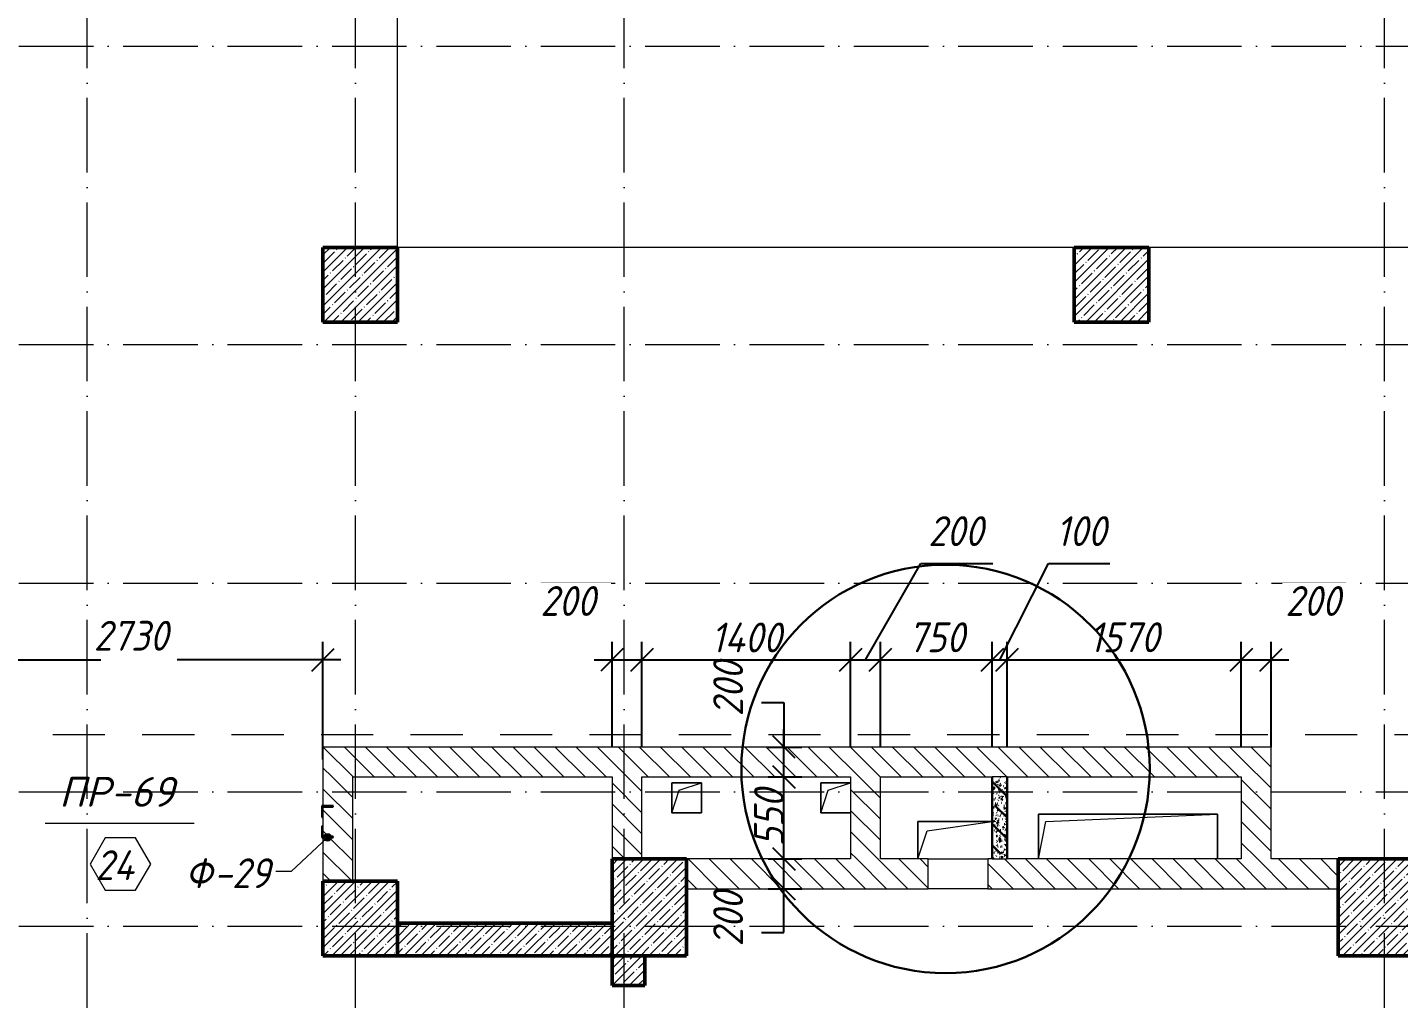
# Model space of a CAD drawing. Header units: millimetres. Extents: x -269418 to 201924, y -5890 to 98643.
# Drawn here: x 71559 to 80755, y 10600 to 17126 of the extents above; entities that cross this region are included whole.
import ezdxf

# ---------------------------------------------------------------- set-up
doc = ezdxf.new("R2010")
doc.units = ezdxf.units.MM
doc.linetypes.add('01 Штриховая _4 мм_', pattern=[600, 350, -250])
doc.linetypes.add('50_200_ШТРИХ_1Т_ш5_п1_п1_', pattern=[700, 500, -100, 0, -100])
for name, color, linetype, lineweight in [('0) ПГП', 1, 'Continuous', 30), ('A-ANNO-DIMS', 7, 'Continuous', 9), ('A-DOOR-IDEN', 7, 'Continuous', 9), ('A-FLOR', 7, 'Continuous', 9), ('A-GENM', 7, 'Continuous', 9), ('A-GENM-1', 7, 'Continuous', 25), ('A-GENM-IDEN', 7, 'Continuous', 9), ('A-WALL-3', 7, 'Continuous', 50), ('A-WALL-PATT-2', 7, 'Continuous', 5), ('G-ANNO-SYMB-1', 7, '01 Штриховая _4 мм_', 9), ('I-WALL', 7, 'Continuous', 5), ('S-COLS', 7, 'Continuous', 9), ('S-COLS-1', 7, 'Continuous', 5), ('S-COLS-2', 7, 'Continuous', 50), ('Оси-1', 7, '50_200_ШТРИХ_1Т_ш5_п1_п1_', 9)]:
    doc.layers.add(name, color=color, linetype=linetype, lineweight=lineweight)
for name, color, linetype, lineweight, true_color in [('A-WALL-9', 7, 'Continuous', 5, 0x0070df), ('A-WALL-FNSH-2', 7, 'Continuous', 13, 0xce0000), ('A-WALL-PATT-1', 7, 'Continuous', 5, 0xce0000)]:
    doc.layers.add(name, color=color, linetype=linetype, lineweight=lineweight, true_color=true_color)
doc.styles.add('ISOCPEUR_I_2', font='isocpeui.ttf', dxfattribs={"width": 0.9, "height": 200})
doc.styles.add('ISOCPEUR_I_4', font='isocpeui.ttf', dxfattribs={"height": 200})
doc.dimstyles.new('ISO-2_0_0_9К_СРЕДНИЙ', dxfattribs={"dimscale": 304.8, "dimtxt": 199.196235, "dimasz": 0.492126, "dimexe": 0.393701, "dimexo": 0, "dimgap": 0, "dimtad": 1, "dimdec": 0, "dimzin": 0, "dimdsep": 46, "dimtxsty": 'ISOCPEUR_I_2', "dimblk1": 'OBLIQUE', "dimblk2": 'OBLIQUE', "dimsah": 1, "dimcen": 0.09, "dimdle": 0.393701, "dimazin": 0, "dimtfac": 1, "dimtdec": 4, "dimtix": 1, "dimtmove": 2, "dimatfit": 3, "dimfxl": 1, "dimtvp": 1, "dimtolj": 1, "dimtzin": 0, "dimarcsym": 2})
doc.dimstyles.new('ISO-2_0_0_9К_СРЕДНИЙ_1', dxfattribs={"dimscale": 304.8, "dimtxt": 199.196235, "dimasz": 0.492126, "dimexe": 0.393701, "dimexo": 0, "dimgap": 0, "dimtad": 1, "dimdec": 0, "dimzin": 0, "dimdsep": 46, "dimtxsty": 'ISOCPEUR_I_2', "dimblk1": 'OBLIQUE', "dimblk2": 'OBLIQUE', "dimsah": 1, "dimcen": 0.09, "dimdle": 0.393701, "dimazin": 0, "dimtfac": 1, "dimtdec": 4, "dimtix": 1, "dimtmove": 1, "dimatfit": 3, "dimfxl": 1, "dimtvp": 1, "dimtolj": 1, "dimtzin": 0, "dimarcsym": 2})
doc.dimstyles.new('ISO-2_0_0_9К_СРЕДНИЙ_2', dxfattribs={"dimscale": 304.8, "dimtxt": 199.196235, "dimasz": 0.492126, "dimexe": 0.393701, "dimexo": 0, "dimgap": 0, "dimtad": 1, "dimdec": 0, "dimzin": 0, "dimdsep": 46, "dimtxsty": 'ISOCPEUR_I_2', "dimblk1": 'OBLIQUE', "dimblk2": 'OBLIQUE', "dimsah": 1, "dimcen": 0.09, "dimdle": 0.393701, "dimazin": 0, "dimtfac": 1, "dimtdec": 4, "dimtix": 1, "dimtmove": 0, "dimatfit": 3, "dimfxl": 1, "dimtvp": 1, "dimtolj": 1, "dimtzin": 0, "dimarcsym": 2})
doc.dimstyles.new('ISO-2_0_0_9К_СРЕДНИЙ_ФОН', dxfattribs={"dimscale": 304.8, "dimtxt": 199.196235, "dimasz": 0.492126, "dimexe": 0.393701, "dimexo": 0, "dimgap": 0.164042, "dimtad": 1, "dimdec": 0, "dimdsep": 46, "dimtxsty": 'ISOCPEUR_I_2', "dimblk1": 'OBLIQUE', "dimblk2": 'OBLIQUE', "dimsah": 1, "dimcen": 0.09, "dimdle": 0.393701, "dimazin": 0, "dimtfac": 1, "dimtdec": 4, "dimtix": 1, "dimtmove": 0, "dimatfit": 3, "dimfxl": 1, "dimtvp": 1, "dimtfill": 1, "dimtolj": 1, "dimtzin": 0, "dimarcsym": 2})
doc.dimstyles.new('ISO-2_0_0_9К_СРЕДНИЙ_ФОН_1', dxfattribs={"dimscale": 304.8, "dimtxt": 199.196235, "dimasz": 0.492126, "dimexe": 0.393701, "dimexo": 0, "dimgap": 0.164042, "dimtad": 1, "dimdec": 0, "dimdsep": 46, "dimtxsty": 'ISOCPEUR_I_2', "dimblk1": 'OBLIQUE', "dimblk2": 'OBLIQUE', "dimsah": 1, "dimcen": 0.09, "dimdle": 0.393701, "dimazin": 0, "dimtfac": 1, "dimtdec": 4, "dimtix": 1, "dimtmove": 1, "dimatfit": 3, "dimfxl": 1, "dimtvp": 1, "dimtfill": 1, "dimtolj": 1, "dimtzin": 0, "dimarcsym": 2})
pattern_1 = [(45, (0, 0), (-57.02463, 57.02463), []), (45, (57.025, 0), (-57.02463, 57.02463), [100.806, -20.161, 3.353, -16.808])]
pattern_2 = [(135, (0, 0), (-70.71068, -70.71068), [])]

# ---------------------------------------------------------------- blocks, each defined once
blk = doc.blocks.new('AR_Отверстие прямоугольное _в плите_ - AR_Отверстие прямоугольное _в плите_-V24-АР1_1_Кладочный план 3 этажа')
at = {"layer": 'A-GENM'}
for p, q in [((100, 100), (-100, 100)), ((-100, 100), (-100, -100)), ((-50, 50), (100, 100)), ((100, -100), (100, 100)), ((-100, -100), (-50, 50)), ((-100, -100), (100, -100))]:
    blk.add_line(p, q, dxfattribs=at)
blk = doc.blocks.new('AR_Отверстие прямоугольное _в плите_ - AR_Отверстие прямоугольное _в плите_-V28-АР1_1_Кладочный план 3 этажа')
at = {"layer": 'A-GENM'}
for p, q in [((99.5, 100), (-100, 100)), ((-100, 100), (-100, -100)), ((-50, 50), (99.5, 99.8)), ((-100, -100), (-50, 50)), ((-100, -100), (99.5, -100))]:
    blk.add_line(p, q, dxfattribs=at)
blk = doc.blocks.new('AR_Отверстие прямоугольное _в плите_ - AR_Отверстие прямоугольное _в плите_-V29-АР1_1_Кладочный план 3 этажа')
at = {"layer": 'A-GENM'}
for p, q in [((249, 125), (-250, 125)), ((-250, 125), (-250, -125)), ((-187.5, 62.5), (249, 124.9)), ((-250, -125), (-187.5, 62.5))]:
    blk.add_line(p, q, dxfattribs=at)
blk = doc.blocks.new('AR_Отверстие прямоугольное _в плите_ - AR_Отверстие прямоугольное _в плите_-24540042-АР1_1_Кладочный план 3 этажа')
at = {"layer": 'A-GENM'}
for p, q in [((600, 150), (-600, 150)), ((-600, 150), (-600, -150)), ((-600, -150), (-550, 100)), ((-550, 100), (600, 150)), ((600, -150), (600, 150))]:
    blk.add_line(p, q, dxfattribs=at)
blk = doc.blocks.new('Колонна_Несущая_Прямоугольное сечение - Вн_ЖБ_500х500-V94-АР1_1_Кладочный план 3 этажа')
at = {"layer": 'S-COLS-1'}
h = blk.add_hatch(dxfattribs=at)
h.set_pattern_fill('FP_80', color=256, style=0, pattern_type=2)
h.set_pattern_definition([(45, (-73790, -11150), (-57.02463, 57.02463), []), (45, (-73732.975, -11150), (-57.02463, 57.02463), [100.806, -20.161, 3.353, -16.808])])
h.paths.add_polyline_path([(-250, -250), (250, -250), (250, 250), (-250, 250)], flags=0)
at = {"layer": 'S-COLS-2'}
for p, q in [((250, 250), (-250, 250)), ((-250, 250), (-250, -250)), ((250, -250), (250, 250)), ((-250, -250), (250, -250))]:
    blk.add_line(p, q, dxfattribs=at)
blk = doc.blocks.new('Колонна_Несущая_Прямоугольное сечение - Вн_ЖБ_500х500-V97-АР1_1_Кладочный план 3 этажа')
at = {"layer": 'S-COLS-1'}
h = blk.add_hatch(dxfattribs=at)
h.set_pattern_fill('FP_83', color=256, style=0, pattern_type=2)
h.set_pattern_definition([(45, (-73790, -15400), (-57.02463, 57.02463), []), (45, (-73732.975, -15400), (-57.02463, 57.02463), [100.806, -20.161, 3.353, -16.808])])
h.paths.add_polyline_path([(-250, -250), (250, -250), (250, 250), (-250, 250)], flags=0)
at = {"layer": 'S-COLS-2'}
for p, q in [((250, 250), (-250, 250)), ((-250, 250), (-250, -250)), ((250, -250), (250, 250)), ((-250, -250), (250, -250))]:
    blk.add_line(p, q, dxfattribs=at)
blk = doc.blocks.new('Колонна_Несущая_Прямоугольное сечение - Вн_ЖБ_500х500-V98-АР1_1_Кладочный план 3 этажа')
at = {"layer": 'S-COLS-1'}
h = blk.add_hatch(dxfattribs=at)
h.set_pattern_fill('FP_84', color=256, style=0, pattern_type=2)
h.set_pattern_definition([(45, (-78830, -15400), (-57.02463, 57.02463), []), (45, (-78772.975, -15400), (-57.02463, 57.02463), [100.806, -20.161, 3.353, -16.808])])
h.paths.add_polyline_path([(-250, -250), (250, -250), (250, 250), (-250, 250)], flags=0)
at = {"layer": 'S-COLS-2'}
for p, q in [((250, 250), (-250, 250)), ((-250, 250), (-250, -250)), ((250, -250), (250, 250)), ((-250, -250), (250, -250))]:
    blk.add_line(p, q, dxfattribs=at)
blk = doc.blocks.new('Колонна_Несущая_Прямоугольное сечение - 650х500-29565354-АР1_1_Кладочный план 3 этажа')
at = {"layer": 'S-COLS-1'}
h = blk.add_hatch(dxfattribs=at)
h.set_pattern_fill('FP_107', color=256, style=0, pattern_type=2)
h.set_pattern_definition([(135, (11225, -75730), (-57.02463, -57.02463), []), (135, (11225, -75672.975), (-57.02463, -57.02463), [100.806, -20.161, 3.353, -16.808])])
h.paths.add_polyline_path([(325, -250), (325, 250), (-325, 250), (-325, -250)], flags=0)
at = {"layer": 'S-COLS-2'}
for p, q in [((325, 250), (-325, 250)), ((-325, 250), (-325, -250)), ((325, -250), (325, 250)), ((-325, -250), (325, -250))]:
    blk.add_line(p, q, dxfattribs=at)
blk = doc.blocks.new('Колонна_Несущая_Прямоугольное сечение - 650х500-V117-АР1_1_Кладочный план 3 этажа')
at = {"layer": 'S-COLS-1'}
h = blk.add_hatch(dxfattribs=at)
h.set_pattern_fill('FP_108', color=256, style=0, pattern_type=2)
h.set_pattern_definition([(135, (11225, -80600), (-57.02463, -57.02463), []), (135, (11225, -80542.975), (-57.02463, -57.02463), [100.806, -20.161, 3.353, -16.808])])
h.paths.add_polyline_path([(325, -250), (325, 250), (-325, 250), (-325, -250)], flags=0)
at = {"layer": 'S-COLS-2'}
for p, q in [((325, 250), (-325, 250)), ((-325, 250), (-325, -250)), ((325, -250), (325, 250)), ((-325, -250), (325, -250))]:
    blk.add_line(p, q, dxfattribs=at)
blk = doc.blocks.new('Фахверк_СКБ_Уголок - Ф-29_200х5480 h-33245177-АР1_1_Кладочный план 3 этажа')
at = {"layer": 'A-GENM-1'}
for p, q in [((200, 156), (125, 156)), ((125, 156), (125, 81)), ((131, 81), (131, 150)), ((131, 150), (200, 150)), ((200, 150), (200, 156)), ((125, 81), (131, 81)), ((131, 19), (125, 19)), ((125, 19), (125, -56)), ((131, -50), (131, 19)), ((125, -56), (200, -56)), ((200, -50), (131, -50)), ((200, -56), (200, -50))]:
    blk.add_line(p, q, dxfattribs=at)
blk = doc.blocks.new('_Oblique')
at = {"color": 0, "linetype": 'ByBlock', "lineweight": -2}
blk.add_line((-0.5, -0.5), (0.5, 0.5), dxfattribs=at)
blk = doc.blocks.new('DIMBLOCK362-АР1_1_Кладочный план 3 этажа')
at = {"layer": 'A-ANNO-DIMS', "color": 0, "lineweight": -2, "transparency": 16777216}
for p, q in [((76632.5, 11230), (76632.5, 11670)), ((76526.4, 11550), (76752.5, 11550)), ((76526.4, 11350), (76752.5, 11350)), ((76632.5, 11057), (76632.5, 11350)), ((76482.5, 11057), (76632.5, 11057))]:
    blk.add_line(p, q, dxfattribs=at)
at = {"layer": 'Defpoints', "color": 0, "transparency": 16777216}
for p in [(76526.4, 11550), (76632.5, 11550), (76526.4, 11350)]:
    blk.add_point(p, dxfattribs=at)
at = {"layer": 'A-ANNO-DIMS', "color": 0, "lineweight": -2, "transparency": 16777216, "xscale": 150, "yscale": 150, "zscale": 150}
for p, rotation in [((76632.5, 11550), 90), ((76632.5, 11350), 270)]:
    blk.add_blockref('_Oblique', p, dxfattribs=dict(at, rotation=rotation))
at = {"layer": 'A-ANNO-DIMS', "color": 0, "transparency": 16777216, "insert": (76158, 10962.8), "char_height": 200, "width": 455.087, "attachment_point": 1, "rotation": 90, "line_spacing_factor": 1.149209, "style": 'ISOCPEUR_I_2'}
blk.add_mtext('\\A1;200', dxfattribs=at)
blk = doc.blocks.new('DIMBLOCK363-АР1_1_Кладочный план 3 этажа')
at = {"layer": 'A-ANNO-DIMS', "color": 0, "lineweight": -2, "transparency": 16777216}
for p, q in [((76632.5, 11430), (76632.5, 12220)), ((76526.4, 12100), (76752.5, 12100)), ((76526.4, 11550), (76752.5, 11550))]:
    blk.add_line(p, q, dxfattribs=at)
at = {"layer": 'Defpoints', "color": 0, "transparency": 16777216}
for p in [(76526.4, 12100), (76632.5, 12100), (76526.4, 11550)]:
    blk.add_point(p, dxfattribs=at)
at = {"layer": 'A-ANNO-DIMS', "color": 0, "lineweight": -2, "transparency": 16777216, "xscale": 150, "yscale": 150, "zscale": 150}
for p, rotation in [((76632.5, 12100), 90), ((76632.5, 11550), 270)]:
    blk.add_blockref('_Oblique', p, dxfattribs=dict(at, rotation=rotation))
at = {"layer": 'A-ANNO-DIMS', "color": 0, "transparency": 16777216, "insert": (76532.5, 11825), "char_height": 200, "width": 455.087, "attachment_point": 5, "rotation": 90, "style": 'ISOCPEUR_I_2'}
blk.add_mtext('\\A1;550', dxfattribs=at)
blk = doc.blocks.new('DIMBLOCK364-АР1_1_Кладочный план 3 этажа')
at = {"layer": 'A-ANNO-DIMS', "color": 0, "lineweight": -2, "transparency": 16777216}
for p, q in [((76482.5, 12599.8), (76632.5, 12599.8)), ((76632.5, 12599.8), (76632.5, 12300)), ((76632.5, 11980), (76632.5, 12420)), ((76526.4, 12300), (76752.5, 12300)), ((76526.4, 12100), (76752.5, 12100))]:
    blk.add_line(p, q, dxfattribs=at)
at = {"layer": 'Defpoints', "color": 0, "transparency": 16777216}
for p in [(76526.4, 12300), (76632.5, 12300), (76526.4, 12100)]:
    blk.add_point(p, dxfattribs=at)
at = {"layer": 'A-ANNO-DIMS', "color": 0, "lineweight": -2, "transparency": 16777216, "xscale": 150, "yscale": 150, "zscale": 150}
for p, rotation in [((76632.5, 12300), 90), ((76632.5, 12100), 270)]:
    blk.add_blockref('_Oblique', p, dxfattribs=dict(at, rotation=rotation))
at = {"layer": 'A-ANNO-DIMS', "color": 0, "transparency": 16777216, "insert": (76158, 12505.5), "char_height": 200, "width": 455.087, "attachment_point": 1, "rotation": 90, "line_spacing_factor": 1.149209, "style": 'ISOCPEUR_I_2'}
blk.add_mtext('\\A1;200', dxfattribs=at)
blk = doc.blocks.new('DIMBLOCK365-АР1_1_Кладочный план 3 этажа')
at = {"layer": 'A-ANNO-DIMS', "color": 0, "lineweight": -2, "transparency": 16777216}
for p, q in [((75480, 12303), (75480, 13005)), ((75680, 12303), (75680, 13005)), ((75360, 12885), (75800, 12885))]:
    blk.add_line(p, q, dxfattribs=at)
at = {"layer": 'Defpoints', "color": 0, "transparency": 16777216}
for p in [(75680, 12885), (75480, 12303), (75680, 12303)]:
    blk.add_point(p, dxfattribs=at)
at = {"layer": 'A-ANNO-DIMS', "color": 0, "lineweight": -2, "transparency": 16777216, "xscale": 150, "yscale": 150, "zscale": 150, "rotation": 180}
blk.add_blockref('_Oblique', (75480, 12885), dxfattribs=at)
at = {"layer": 'A-ANNO-DIMS', "color": 0, "lineweight": -2, "transparency": 16777216, "xscale": 150, "yscale": 150, "zscale": 150}
blk.add_blockref('_Oblique', (75680, 12885), dxfattribs=at)
at = {"layer": 'A-ANNO-DIMS', "color": 0, "transparency": 16777216, "insert": (74998.3, 13379.6), "char_height": 200, "width": 455.087, "attachment_point": 1, "line_spacing_factor": 1.149209, "style": 'ISOCPEUR_I_2', "bg_fill": 3, "box_fill_scale": 1.1, "bg_fill_color": 256, "bg_fill_true_color": 13158600, "bg_fill_transparency": 0}
blk.add_mtext('\\A1;200', dxfattribs=at)
blk = doc.blocks.new('DIMBLOCK366-АР1_1_Кладочный план 3 этажа')
at = {"layer": 'A-ANNO-DIMS', "color": 0, "lineweight": -2, "transparency": 16777216}
for p, q in [((75680, 12303), (75680, 13005)), ((77079.5, 12303), (77079.5, 13005)), ((75560, 12885), (77199.5, 12885))]:
    blk.add_line(p, q, dxfattribs=at)
at = {"layer": 'Defpoints', "color": 0, "transparency": 16777216}
for p in [(77079.5, 12885), (75680, 12303), (77079.5, 12303)]:
    blk.add_point(p, dxfattribs=at)
at = {"layer": 'A-ANNO-DIMS', "color": 0, "lineweight": -2, "transparency": 16777216, "xscale": 150, "yscale": 150, "zscale": 150, "rotation": 180}
blk.add_blockref('_Oblique', (75680, 12885), dxfattribs=at)
at = {"layer": 'A-ANNO-DIMS', "color": 0, "lineweight": -2, "transparency": 16777216, "xscale": 150, "yscale": 150, "zscale": 150}
blk.add_blockref('_Oblique', (77079.5, 12885), dxfattribs=at)
at = {"layer": 'A-ANNO-DIMS', "color": 0, "transparency": 16777216, "insert": (76379.8, 13035), "char_height": 200, "width": 579.201, "attachment_point": 5, "style": 'ISOCPEUR_I_2', "bg_fill": 3, "box_fill_scale": 1.1, "bg_fill_color": 256, "bg_fill_true_color": 13158600, "bg_fill_transparency": 0}
blk.add_mtext('\\A1;1400', dxfattribs=at)
blk = doc.blocks.new('DIMBLOCK367-АР1_1_Кладочный план 3 этажа')
at = {"layer": 'A-ANNO-DIMS', "color": 0, "lineweight": -2, "transparency": 16777216}
for p, q in [((77179.5, 12885), (77550.2, 13531.5)), ((77550.2, 13531.5), (78032.6, 13531.5)), ((77079.5, 12303), (77079.5, 13005)), ((77279.5, 12303), (77279.5, 13005)), ((76959.5, 12885), (77399.5, 12885))]:
    blk.add_line(p, q, dxfattribs=at)
at = {"layer": 'Defpoints', "color": 0, "transparency": 16777216}
for p in [(77279.5, 12885), (77079.5, 12303), (77279.5, 12303)]:
    blk.add_point(p, dxfattribs=at)
at = {"layer": 'A-ANNO-DIMS', "color": 0, "lineweight": -2, "transparency": 16777216, "xscale": 150, "yscale": 150, "zscale": 150, "rotation": 180}
blk.add_blockref('_Oblique', (77079.5, 12885), dxfattribs=at)
at = {"layer": 'A-ANNO-DIMS', "color": 0, "lineweight": -2, "transparency": 16777216, "xscale": 150, "yscale": 150, "zscale": 150}
blk.add_blockref('_Oblique', (77279.5, 12885), dxfattribs=at)
at = {"layer": 'A-ANNO-DIMS', "color": 0, "transparency": 16777216, "insert": (77600.2, 13848.2), "char_height": 200, "width": 455.087, "attachment_point": 1, "line_spacing_factor": 1.149209, "style": 'ISOCPEUR_I_2', "bg_fill": 3, "box_fill_scale": 1.1, "bg_fill_color": 256, "bg_fill_true_color": 13158600, "bg_fill_transparency": 0}
blk.add_mtext('\\A1;200', dxfattribs=at)
blk = doc.blocks.new('DIMBLOCK368-АР1_1_Кладочный план 3 этажа')
at = {"layer": 'A-ANNO-DIMS', "color": 0, "lineweight": -2, "transparency": 16777216}
for p, q in [((77279.5, 12303), (77279.5, 13005)), ((78029.5, 12303), (78029.5, 13005)), ((77159.5, 12885), (78149.5, 12885))]:
    blk.add_line(p, q, dxfattribs=at)
at = {"layer": 'Defpoints', "color": 0, "transparency": 16777216}
for p in [(78029.5, 12885), (77279.5, 12303), (78029.5, 12303)]:
    blk.add_point(p, dxfattribs=at)
at = {"layer": 'A-ANNO-DIMS', "color": 0, "lineweight": -2, "transparency": 16777216, "xscale": 150, "yscale": 150, "zscale": 150, "rotation": 180}
blk.add_blockref('_Oblique', (77279.5, 12885), dxfattribs=at)
at = {"layer": 'A-ANNO-DIMS', "color": 0, "lineweight": -2, "transparency": 16777216, "xscale": 150, "yscale": 150, "zscale": 150}
blk.add_blockref('_Oblique', (78029.5, 12885), dxfattribs=at)
at = {"layer": 'A-ANNO-DIMS', "color": 0, "transparency": 16777216, "insert": (77654.5, 13036.3), "char_height": 200, "width": 455.087, "attachment_point": 5, "style": 'ISOCPEUR_I_2', "bg_fill": 3, "box_fill_scale": 1.1, "bg_fill_color": 256, "bg_fill_true_color": 13158600, "bg_fill_transparency": 0}
blk.add_mtext('\\A1;750', dxfattribs=at)
blk = doc.blocks.new('DIMBLOCK369-АР1_1_Кладочный план 3 этажа')
at = {"layer": 'A-ANNO-DIMS', "color": 0, "lineweight": -2, "transparency": 16777216}
for p, q in [((78079.5, 12885), (78407.5, 13531.5)), ((78407.5, 13531.5), (78819.2, 13531.5)), ((78029.5, 12303), (78029.5, 13005)), ((78129.5, 12303), (78129.5, 13005)), ((77909.5, 12885), (78249.5, 12885))]:
    blk.add_line(p, q, dxfattribs=at)
at = {"layer": 'Defpoints', "color": 0, "transparency": 16777216}
for p in [(78129.5, 12885), (78029.5, 12303), (78129.5, 12303)]:
    blk.add_point(p, dxfattribs=at)
at = {"layer": 'A-ANNO-DIMS', "color": 0, "lineweight": -2, "transparency": 16777216, "xscale": 150, "yscale": 150, "zscale": 150, "rotation": 180}
blk.add_blockref('_Oblique', (78029.5, 12885), dxfattribs=at)
at = {"layer": 'A-ANNO-DIMS', "color": 0, "lineweight": -2, "transparency": 16777216, "xscale": 150, "yscale": 150, "zscale": 150}
blk.add_blockref('_Oblique', (78129.5, 12885), dxfattribs=at)
at = {"layer": 'A-ANNO-DIMS', "color": 0, "transparency": 16777216, "insert": (78457.5, 13848.2), "char_height": 200, "width": 409.118, "attachment_point": 1, "line_spacing_factor": 1.149209, "style": 'ISOCPEUR_I_2', "bg_fill": 3, "box_fill_scale": 1.1, "bg_fill_color": 256, "bg_fill_true_color": 13158600, "bg_fill_transparency": 0}
blk.add_mtext('\\A1;100', dxfattribs=at)
blk = doc.blocks.new('DIMBLOCK370-АР1_1_Кладочный план 3 этажа')
at = {"layer": 'A-ANNO-DIMS', "color": 0, "lineweight": -2, "transparency": 16777216}
for p, q in [((78129.5, 12303), (78129.5, 13005)), ((79700, 12303), (79700, 13005)), ((78009.5, 12885), (79820, 12885))]:
    blk.add_line(p, q, dxfattribs=at)
at = {"layer": 'Defpoints', "color": 0, "transparency": 16777216}
for p in [(79700, 12885), (78129.5, 12303), (79700, 12303)]:
    blk.add_point(p, dxfattribs=at)
at = {"layer": 'A-ANNO-DIMS', "color": 0, "lineweight": -2, "transparency": 16777216, "xscale": 150, "yscale": 150, "zscale": 150, "rotation": 180}
blk.add_blockref('_Oblique', (78129.5, 12885), dxfattribs=at)
at = {"layer": 'A-ANNO-DIMS', "color": 0, "lineweight": -2, "transparency": 16777216, "xscale": 150, "yscale": 150, "zscale": 150}
blk.add_blockref('_Oblique', (79700, 12885), dxfattribs=at)
at = {"layer": 'A-ANNO-DIMS', "color": 0, "transparency": 16777216, "insert": (78914.8, 13036.3), "char_height": 200, "width": 560.814, "attachment_point": 5, "style": 'ISOCPEUR_I_2', "bg_fill": 3, "box_fill_scale": 1.1, "bg_fill_color": 256, "bg_fill_true_color": 13158600, "bg_fill_transparency": 0}
blk.add_mtext('\\A1;1570', dxfattribs=at)
blk = doc.blocks.new('DIMBLOCK371-АР1_1_Кладочный план 3 этажа')
at = {"layer": 'A-ANNO-DIMS', "color": 0, "lineweight": -2, "transparency": 16777216}
for p, q in [((79700, 12303), (79700, 13005)), ((79900, 12300), (79900, 13005)), ((79580, 12885), (80020, 12885))]:
    blk.add_line(p, q, dxfattribs=at)
at = {"layer": 'Defpoints', "color": 0, "transparency": 16777216}
for p in [(79900, 12885), (79700, 12303), (79900, 12300)]:
    blk.add_point(p, dxfattribs=at)
at = {"layer": 'A-ANNO-DIMS', "color": 0, "lineweight": -2, "transparency": 16777216, "xscale": 150, "yscale": 150, "zscale": 150, "rotation": 180}
blk.add_blockref('_Oblique', (79700, 12885), dxfattribs=at)
at = {"layer": 'A-ANNO-DIMS', "color": 0, "lineweight": -2, "transparency": 16777216, "xscale": 150, "yscale": 150, "zscale": 150}
blk.add_blockref('_Oblique', (79900, 12885), dxfattribs=at)
at = {"layer": 'A-ANNO-DIMS', "color": 0, "transparency": 16777216, "insert": (79995.7, 13379.6), "char_height": 200, "width": 455.087, "attachment_point": 1, "line_spacing_factor": 1.149209, "style": 'ISOCPEUR_I_2', "bg_fill": 3, "box_fill_scale": 1.1, "bg_fill_color": 256, "bg_fill_true_color": 13158600, "bg_fill_transparency": 0}
blk.add_mtext('\\A1;200', dxfattribs=at)
blk = doc.blocks.new('AAR_СКБ_Марка_Двери_Перемычка и проем - Марка перемычки и проема-25306769-АР1_1_Кладочный план 3 этажа')
at = {"layer": 'A-DOOR-IDEN'}
for p, q in [((-5, 0), (5, 0)), ((-0.968, -0.984), (-1.986, -2.747)), ((1.067, -0.984), (-0.968, -0.984)), ((2.085, -2.747), (1.067, -0.984)), ((-1.986, -2.747), (-0.968, -4.509)), ((1.067, -4.509), (2.085, -2.747)), ((-0.968, -4.509), (1.067, -4.509))]:
    blk.add_line(p, q, dxfattribs=at)
blk = doc.blocks.new('DIMBLOCK507-АР1_1_Кладочный план 3 этажа')
at = {"layer": 'A-ANNO-DIMS', "color": 0, "lineweight": -2, "transparency": 16777216}
for p, q in [((70810, 12200), (70810, 13005)), ((73540, 12217), (73540, 13005)), ((70690, 12885), (72050.5, 12885)), ((73660, 12885), (72563.4, 12885))]:
    blk.add_line(p, q, dxfattribs=at)
at = {"layer": 'Defpoints', "color": 0, "transparency": 16777216}
for p in [(73540, 12885), (70810, 12200), (73540, 12217)]:
    blk.add_point(p, dxfattribs=at)
at = {"layer": 'A-ANNO-DIMS', "color": 0, "lineweight": -2, "transparency": 16777216, "xscale": 150, "yscale": 150, "zscale": 150, "rotation": 180}
blk.add_blockref('_Oblique', (70810, 12885), dxfattribs=at)
at = {"layer": 'A-ANNO-DIMS', "color": 0, "lineweight": -2, "transparency": 16777216, "xscale": 150, "yscale": 150, "zscale": 150}
blk.add_blockref('_Oblique', (73540, 12885), dxfattribs=at)
at = {"layer": 'A-ANNO-DIMS', "color": 0, "transparency": 16777216, "insert": (72003.5, 13146.3), "char_height": 200, "width": 606.782, "attachment_point": 1, "line_spacing_factor": 1.149209, "style": 'ISOCPEUR_I_2'}
blk.add_mtext('\\A1;2730', dxfattribs=at)

msp = doc.modelspace()

# ---------------------------------------------------------------- hatches: boundary and pattern name
at = {"layer": '0) ПГП'}
h = msp.add_hatch(dxfattribs=at)
h.set_pattern_fill('FP_6', color=256, style=0, pattern_type=2)
h.set_pattern_definition([(50, (0, 0), (72.873764, -6.37607), [7.62, -83.82]), (355, (0, 0), (-14.09699, 76.422444), [6.096, -67.056]), (100.451, (6.07, -0.53), (58.776964, 70.04687), [6.476, -71.236]), (46.184, (0, 20.32), (108.43142, -16.81745), [11.43, -125.73]), (96.636, (9.04, 18.92), (94.961, 98.97089), [9.714, -106.854]), (351.184, (0, 20.32), (94.96227, 98.97018), [9.144, -100.584]), (21, (10.16, 15.24), (60.64565, -40.906537), [7.62, -83.82]), (326, (10.16, 15.24), (24.72083, 73.67493), [6.096, -67.056]), (71.451, (15.214, 11.83), (85.36689, 32.768737), [6.476, -71.236]), (37.5, (0, 0), (1.235525, 33.8224325), [3.353, -62.89, 3.353, -64.719, -67.31]), (37.5, (0, 0), (1.235525, 33.8224325), [-134.315, 3.353, -63.957]), (7.5, (0, 0), (26.728146, 40.07255), [3.353, -35.458, 3.353, -61.366, -25.654]), (7.5, (0, 0), (26.728146, 40.07255), [-103.53, 3.353, -22.301]), (327.5, (-22.657, 0), (54.2363175, -2.292117), [3.353, -22.047, 3.353, -75.895, -105.156]), (327.5, (-22.657, 0), (54.2363175, -2.292117), [-104.648, 3.353, -101.803]), (317.5, (-32.817, 0), (59.25158, 10.17014), [3.353, -29.667, 3.353, -49.276, -74.676]), (317.5, (-32.817, 0), (59.25158, 10.17014), [-85.649, 3.353, -71.323])])
h.paths.add_polyline_path([(78029.5, 11550), (78129.5, 11550), (78129.5, 12100), (78029.5, 12100)], flags=0)
h = msp.add_hatch(dxfattribs=at)
h.set_pattern_fill('FP_7', color=256, style=0, pattern_type=2)
h.set_pattern_definition([(135, (0, 0), (-142.5612, -142.5612), []), (135, (142.56, 0), (-142.5612, -142.5612), [252.016, -50.403, 3.353, -47.05])])
h.paths.add_polyline_path([(78029.5, 11550), (78129.5, 11550), (78129.5, 12100), (78029.5, 12100)], flags=0)
at = {"layer": 'A-GENM-IDEN'}
h = msp.add_hatch(color=256, dxfattribs=at)
edge = h.paths.add_edge_path(flags=0)
edge.add_arc((73571.5, 11694), 25, 0, 360)
at = {"layer": 'A-WALL-PATT-1'}
h = msp.add_hatch(dxfattribs=at)
h.set_pattern_fill('FP_1', color=256, style=0, pattern_type=2)
h.set_pattern_definition(pattern_2)
h.paths.add_polyline_path([(77079.5, 12100), (79700, 12100), (79700, 12300), (73540, 12300), (73540, 12100), (75680, 12100)], flags=0)
h = msp.add_hatch(dxfattribs=at)
h.set_pattern_fill('FP_1', color=256, style=0, pattern_type=2)
h.set_pattern_definition(pattern_2)
h.paths.add_polyline_path([(79900, 11550), (79900, 12300), (79700, 12300), (79700, 11550)], flags=0)
h = msp.add_hatch(dxfattribs=at)
h.set_pattern_fill('FP_1', color=256, style=0, pattern_type=2)
h.set_pattern_definition(pattern_2)
h.paths.add_polyline_path([(73740, 11400), (73740, 12100), (73540, 12100), (73540.5, 11906), (73609, 11906), (73609, 11900), (73540, 11900), (73540, 11700), (73609, 11700), (73609, 11694), (73540, 11694), (73540, 11400), (73609, 11400)], flags=0)
h = msp.add_hatch(dxfattribs=at)
h.set_pattern_fill('FP_1', color=256, style=0, pattern_type=2)
h.set_pattern_definition(pattern_2)
h.paths.add_polyline_path([(75680, 11550), (75680, 12100), (75480, 12100), (75480, 11550)], flags=0)
h = msp.add_hatch(dxfattribs=at)
h.set_pattern_fill('FP_1', color=256, style=0, pattern_type=2)
h.set_pattern_definition(pattern_2)
h.paths.add_polyline_path([(77279.5, 11550), (77279.5, 12100), (77079.5, 12100), (77079.5, 11550)], flags=0)
h = msp.add_hatch(dxfattribs=at)
h.set_pattern_fill('FP_1', color=256, style=0, pattern_type=2)
h.set_pattern_definition(pattern_2)
h.paths.add_polyline_path([(78000.5, 11350), (80350, 11350), (80350, 11550), (78000.5, 11550)], flags=0)
h.paths.add_polyline_path([(77600.5, 11350), (77600.5, 11550), (75980, 11550), (75980, 11350), (77462, 11350)], flags=0)
at = {"layer": 'A-WALL-PATT-2'}
h = msp.add_hatch(dxfattribs=at)
h.set_pattern_fill('FP_4', color=256, style=0, pattern_type=2)
h.set_pattern_definition(pattern_1)
h.paths.add_polyline_path([(75480, 10900), (75480, 11120), (74040, 11120), (74040, 10900), (74754.3, 10900)], flags=0)
h = msp.add_hatch(dxfattribs=at)
h.set_pattern_fill('FP_4', color=256, style=0, pattern_type=2)
h.set_pattern_definition(pattern_1)
h.paths.add_polyline_path([(75700, 7900), (75700, 9100), (75480, 9100), (75480, 7900)], flags=0)
h.paths.add_polyline_path([(75700, 10700), (75700, 10900), (75480, 10900), (75480, 10700)], flags=0)

# ---------------------------------------------------------------- linework, layer by layer
at = {"layer": '0) ПГП'}
for p, q in [((78029.5, 12100), (78029.5, 11550)), ((78129.5, 11550), (78129.5, 12100))]:
    msp.add_line(p, q, dxfattribs=at)
at = {"layer": 'A-FLOR'}
for p, q in [((74040, 15650), (74040, 18600)), ((78580, 15650), (74040, 15650)), ((84200, 15650), (79080, 15650)), ((75880, 12060), (76080, 12060)), ((75880, 11860), (75880, 12060)), ((76080, 12060), (76080, 11860)), ((76880, 12060), (77079.5, 12060)), ((76880, 11860), (76880, 12060)), ((76080, 11860), (75880, 11860)), ((77079.5, 11860), (76880, 11860)), ((77530.5, 11800), (78029.5, 11800)), ((77530.5, 11550), (77530.5, 11800)), ((78340, 11850), (79540, 11850)), ((78340, 11550), (78340, 11850)), ((79540, 11850), (79540, 11550))]:
    msp.add_line(p, q, dxfattribs=at)
at = {"layer": 'A-GENM-IDEN'}
for p, q in [((73571.5, 11694), (73326.4, 11466.2)), ((73326.4, 11466.2), (73225.5, 11466.2))]:
    msp.add_line(p, q, dxfattribs=at)
msp.add_circle((73571.5, 11694), 25, dxfattribs=at)
at = {"layer": 'A-WALL-3'}
for p, q in [((75480, 11120), (74040, 11120)), ((74040, 10900), (75480, 10900)), ((75480, 10900), (75480, 10700)), ((75700, 10700), (75700, 10900)), ((75480, 10700), (75700, 10700))]:
    msp.add_line(p, q, dxfattribs=at)
at = {"layer": 'A-WALL-9'}
for p, q in [((78129.5, 12100), (78029.5, 12100)), ((78029.5, 11550), (78129.5, 11550))]:
    msp.add_line(p, q, dxfattribs=at)
at = {"layer": 'A-WALL-FNSH-2'}
for p, q in [((79900, 12300), (73540, 12300)), ((73540, 12300), (73540, 11906)), ((79900, 11550), (79900, 12300)), ((73740, 12100), (75480, 12100)), ((73740, 11400), (73740, 12100)), ((75480, 12100), (75480, 11550)), ((75680, 11550), (75680, 12100)), ((75680, 12100), (77079.5, 12100)), ((77079.5, 12100), (77079.5, 11550)), ((77279.5, 12100), (78029.5, 12100)), ((77279.5, 11550), (77279.5, 12100)), ((78129.5, 12100), (79700, 12100)), ((79700, 12100), (79700, 11550)), ((73540, 11831), (73540, 11769)), ((73540, 11694), (73540, 11400)), ((77079.5, 11550), (75980, 11550)), ((77600.5, 11550), (77279.5, 11550)), ((77600.5, 11350), (77600.5, 11550)), ((78029.5, 11550), (78000.5, 11550)), ((78000.5, 11550), (78000.5, 11350)), ((79700, 11550), (78129.5, 11550)), ((80350, 11550), (79900, 11550)), ((75980, 11350), (77600.5, 11350)), ((78000.5, 11350), (80350, 11350))]:
    msp.add_line(p, q, dxfattribs=at)
at = {"layer": 'G-ANNO-SYMB-1'}
msp.add_line((42928.2, 12383.3), (126805, 12383.3), dxfattribs=at)
at = {"layer": 'I-WALL'}
for p, q in [((77600.5, 11550), (78000.5, 11550)), ((78000.5, 11350), (77600.5, 11350))]:
    msp.add_line(p, q, dxfattribs=at)
at = {"layer": 'Оси-1'}
for p, q in [((71960, -4150), (71960, 28636.9)), ((73760, -4150), (73760, 28636.9)), ((75560, -4150), (75560, 28636.9)), ((80660, -4150), (80660, 28615.1)), ((-6210, 17000), (125951.6, 17000)), ((-6210, 15000), (125951.6, 15000)), ((-6210, 13400), (125951.6, 13400)), ((-6210, 12000), (125951.6, 12000)), ((-6210, 11100), (125951.6, 11100))]:
    msp.add_line(p, q, dxfattribs=at)

# ---------------------------------------------------------------- block references
at = {"layer": 'A-DOOR-IDEN', "xscale": 99.99999999999993, "yscale": 99.99999999999993, "zscale": 99.99999999999993}
msp.add_blockref('AAR_СКБ_Марка_Двери_Перемычка и проем - Марка перемычки и проема-25306769-АР1_1_Кладочный план 3 этажа', (72177.2, 11790.3), dxfattribs=at)
at = {"layer": 'A-GENM'}
for name, p in [('AR_Отверстие прямоугольное _в плите_ - AR_Отверстие прямоугольное _в плите_-V24-АР1_1_Кладочный план 3 этажа', (75980, 11960)), ('AR_Отверстие прямоугольное _в плите_ - AR_Отверстие прямоугольное _в плите_-V28-АР1_1_Кладочный план 3 этажа', (76980, 11960)), ('AR_Отверстие прямоугольное _в плите_ - AR_Отверстие прямоугольное _в плите_-V29-АР1_1_Кладочный план 3 этажа', (77780.5, 11675)), ('AR_Отверстие прямоугольное _в плите_ - AR_Отверстие прямоугольное _в плите_-24540042-АР1_1_Кладочный план 3 этажа', (78940, 11700))]:
    msp.add_blockref(name, p, dxfattribs=at)
at = {"layer": 'A-GENM-1'}
msp.add_blockref('Фахверк_СКБ_Уголок - Ф-29_200х5480 h-33245177-АР1_1_Кладочный план 3 этажа', (73409, 11750), dxfattribs=at)
at = {"layer": 'S-COLS'}
for name, p in [('Колонна_Несущая_Прямоугольное сечение - Вн_ЖБ_500х500-V97-АР1_1_Кладочный план 3 этажа', (73790, 15400)), ('Колонна_Несущая_Прямоугольное сечение - Вн_ЖБ_500х500-V98-АР1_1_Кладочный план 3 этажа', (78830, 15400)), ('Колонна_Несущая_Прямоугольное сечение - Вн_ЖБ_500х500-V94-АР1_1_Кладочный план 3 этажа', (73790, 11150))]:
    msp.add_blockref(name, p, dxfattribs=at)
at = {"layer": 'S-COLS', "rotation": 270.0000000000007}
for name, p in [('Колонна_Несущая_Прямоугольное сечение - 650х500-29565354-АР1_1_Кладочный план 3 этажа', (75730, 11225)), ('Колонна_Несущая_Прямоугольное сечение - 650х500-V117-АР1_1_Кладочный план 3 этажа', (80600, 11225))]:
    msp.add_blockref(name, p, dxfattribs=at)

# ---------------------------------------------------------------- texts
at = {"layer": 'A-DOOR-IDEN', "insert": (72013.6, 11607.7), "char_height": 200, "width": 346.329, "attachment_point": 1, "style": 'ISOCPEUR_I_2'}
msp.add_mtext('24', dxfattribs=at)
at = {"layer": 'A-GENM-IDEN', "char_height": 200, "attachment_point": 1}
for s, insert, width, style in [('ПР', (71771, 12099.6), 416.877, 'ISOCPEUR_I_4'), ('-69', (72114.9, 12099.6), 529.114, 'ISOCPEUR_I_4'), ('\\fISOCPEUR|b0|i1|c204|p34|;\\W.9;Ф', (72618.1, 11553.9), 230.886, 'ISOCPEUR_I_2'), ('-29', (72808.6, 11553.9), 476.202, 'ISOCPEUR_I_2')]:
    msp.add_mtext(s, dxfattribs=dict(at, insert=insert, width=width, style=style))

# ---------------------------------------------------------------- dimensions: what is measured, and where the dimension line sits
at = {"layer": 'A-ANNO-DIMS'}
dim = msp.add_linear_dim(base=(73540, 12885), p1=(70810, 12200), p2=(73540, 12217), dimstyle='ISO-2_0_0_9К_СРЕДНИЙ', override={"dimpost": '<>', "dimfxl": 2730.052978}, dxfattribs=at)
dim.commit()
dim.dimension.update_dxf_attribs({"geometry": 'DIMBLOCK507-АР1_1_Кладочный план 3 этажа', "text_midpoint": (72306.9, 13012.9), "dimtype": 160})
for base, p1, p2, picture, middle in [((76632.5, 12300), (76526.4, 12100), (76526.4, 12300), 'DIMBLOCK364-АР1_1_Кладочный план 3 этажа', (76504.5, 12599.8)), ((76632.5, 11550), (76526.4, 11350), (76526.4, 11550), 'DIMBLOCK362-АР1_1_Кладочный план 3 этажа', (76504.5, 11057))]:
    dim = msp.add_linear_dim(base=base, p1=p1, p2=p2, angle=90, dimstyle='ISO-2_0_0_9К_СРЕДНИЙ_1', override={"dimpost": '<>', "dimfxl": 200}, dxfattribs=at)
    dim.commit()
    dim.dimension.update_dxf_attribs({"geometry": picture, "text_midpoint": middle, "dimtype": 160, "text_rotation": 90})
dim = msp.add_linear_dim(base=(76632.5, 12100), p1=(76526.4, 11550), p2=(76526.4, 12100), angle=90, dimstyle='ISO-2_0_0_9К_СРЕДНИЙ_2', override={"dimpost": '<>', "dimfxl": 549.999727}, dxfattribs=at)
dim.commit()
dim.dimension.update_dxf_attribs({"geometry": 'DIMBLOCK363-АР1_1_Кладочный план 3 этажа', "text_midpoint": (76532.5, 11825)})

# ---------------------------------------------------------------- next in the draw order: dimensions: what is measured, and where the dimension line sits
dim = msp.add_linear_dim(base=(75680, 12885), p1=(75480, 12303), p2=(75680, 12303), dimstyle='ISO-2_0_0_9К_СРЕДНИЙ_ФОН_1', override={"dimpost": '<>', "dimfxl": 200}, dxfattribs=at)
dim.commit()
dim.dimension.update_dxf_attribs({"geometry": 'DIMBLOCK365-АР1_1_Кладочный план 3 этажа', "text_midpoint": (75225.8, 13062.9), "dimtype": 160})

# ---------------------------------------------------------------- next in the draw order: dimensions: what is measured, and where the dimension line sits
dim = msp.add_linear_dim(base=(77079.5231, 12884.9792), p1=(75680, 12303.0479), p2=(77079.5231, 12303.0479), dimstyle='ISO-2_0_0_9К_СРЕДНИЙ_ФОН', override={"dimpost": '<>', "dimfxl": 1399.523134}, dxfattribs=at)
dim.commit()
dim.dimension.update_dxf_attribs({"geometry": 'DIMBLOCK366-АР1_1_Кладочный план 3 этажа', "text_midpoint": (76379.7615, 13034.9792)})

# ---------------------------------------------------------------- next in the draw order: dimensions: what is measured, and where the dimension line sits
dim = msp.add_linear_dim(base=(77279.5, 12885), p1=(77079.5, 12303), p2=(77279.5, 12303), dimstyle='ISO-2_0_0_9К_СРЕДНИЙ_ФОН_1', override={"dimpost": '<>', "dimfxl": 200}, dxfattribs=at)
dim.commit()
dim.dimension.update_dxf_attribs({"geometry": 'DIMBLOCK367-АР1_1_Кладочный план 3 этажа', "text_midpoint": (77600.2, 13531.5), "dimtype": 160})

# ---------------------------------------------------------------- next in the draw order: dimensions: what is measured, and where the dimension line sits
dim = msp.add_linear_dim(base=(78029.5, 12885), p1=(77279.5, 12303), p2=(78029.5, 12303), dimstyle='ISO-2_0_0_9К_СРЕДНИЙ_ФОН', override={"dimpost": '<>', "dimfxl": 750}, dxfattribs=at)
dim.commit()
dim.dimension.update_dxf_attribs({"geometry": 'DIMBLOCK368-АР1_1_Кладочный план 3 этажа', "text_midpoint": (77654.5, 13036.3)})

# ---------------------------------------------------------------- next in the draw order: dimensions: what is measured, and where the dimension line sits
dim = msp.add_linear_dim(base=(78129.5, 12885), p1=(78029.5, 12303), p2=(78129.5, 12303), dimstyle='ISO-2_0_0_9К_СРЕДНИЙ_ФОН_1', override={"dimpost": '<>', "dimfxl": 100}, dxfattribs=at)
dim.commit()
dim.dimension.update_dxf_attribs({"geometry": 'DIMBLOCK369-АР1_1_Кладочный план 3 этажа', "text_midpoint": (78457.5, 13531.5), "dimtype": 160})

# ---------------------------------------------------------------- next in the draw order: dimensions: what is measured, and where the dimension line sits
dim = msp.add_linear_dim(base=(79700, 12884.9792), p1=(78129.5231, 12303.0479), p2=(79700, 12303.0478), dimstyle='ISO-2_0_0_9К_СРЕДНИЙ_ФОН', override={"dimpost": '<>', "dimfxl": 1570.476897}, dxfattribs=at)
dim.commit()
dim.dimension.update_dxf_attribs({"geometry": 'DIMBLOCK370-АР1_1_Кладочный план 3 этажа', "text_midpoint": (78914.7616, 13036.2671)})

# ---------------------------------------------------------------- next in the draw order: linework, layer by layer
at = {"color": 1, "lineweight": 30}
msp.add_circle((77716.4, 12153.4), 1369.4, dxfattribs=at)

# ---------------------------------------------------------------- next in the draw order: dimensions: what is measured, and where the dimension line sits
at = {"layer": 'A-ANNO-DIMS'}
dim = msp.add_linear_dim(base=(79900, 12885), p1=(79700, 12303), p2=(79900, 12300), dimstyle='ISO-2_0_0_9К_СРЕДНИЙ_ФОН_1', override={"dimpost": '<>', "dimfxl": 200.023224}, dxfattribs=at)
dim.commit()
dim.dimension.update_dxf_attribs({"geometry": 'DIMBLOCK371-АР1_1_Кладочный план 3 этажа', "text_midpoint": (80223.2, 13062.9), "dimtype": 160})

doc.saveas('drawing.dxf')
